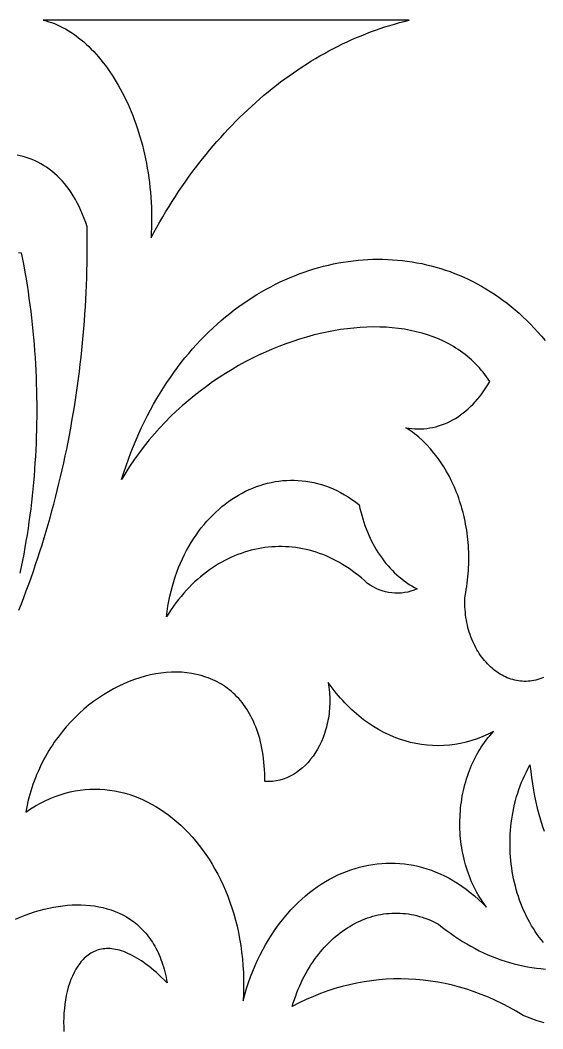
# Model space of a CAD drawing. Extents: x -1145 to -490, y -328 to 327.
# Drawn here: x -776.2 to -737.8, y -276.8 to -202.8 of the extents above; entities that cross this region are included whole.
import ezdxf

# ---------------------------------------------------------------- set-up
doc = ezdxf.new("R2010")
doc.units = 0
doc.layers.add('LAYER_1', color=18, linetype='CONTINUOUS')

msp = doc.modelspace()

# ---------------------------------------------------------------- linework, layer by layer
at = {"layer": 'LAYER_1'}
for points in [[(-747.601, -202.792), (-774.492, -202.794), (-774.287, -202.844), (-774.082, -202.902), (-773.877, -202.969), (-773.674, -203.045), (-773.471, -203.128), (-773.27, -203.22), (-773.069, -203.319), (-772.87, -203.427), (-772.672, -203.542), (-772.475, -203.665), (-772.28, -203.795), (-772.087, -203.933), (-771.895, -204.078), (-771.705, -204.231), (-771.516, -204.391), (-771.33, -204.557), (-771.146, -204.731), (-770.964, -204.911), (-770.784, -205.099), (-770.606, -205.292), (-770.431, -205.493), (-770.259, -205.699), (-770.089, -205.912), (-769.922, -206.132), (-769.757, -206.357), (-769.596, -206.588), (-769.437, -206.825), (-769.282, -207.068), (-769.13, -207.317), (-768.981, -207.571), (-768.836, -207.831), (-768.694, -208.096), (-768.556, -208.366), (-768.421, -208.642), (-768.29, -208.922), (-768.163, -209.207), (-768.04, -209.498), (-767.921, -209.793), (-767.807, -210.092), (-767.696, -210.396), (-767.59, -210.705), (-767.488, -211.017), (-767.391, -211.334), (-767.299, -211.656), (-767.211, -211.981), (-767.128, -212.31), (-767.05, -212.642), (-766.977, -212.979), (-766.909, -213.319), (-766.847, -213.662), (-766.79, -214.009), (-766.738, -214.359), (-766.691, -214.712), (-766.651, -215.068), (-766.616, -215.427), (-766.586, -215.789), (-766.563, -216.154), (-766.546, -216.522), (-766.535, -216.891), (-766.53, -217.264), (-766.531, -217.638), (-766.538, -218.015), (-766.552, -218.394), (-766.573, -218.775), (-766.361, -218.382), (-766.146, -217.993), (-765.927, -217.608), (-765.705, -217.227), (-765.48, -216.85), (-765.251, -216.477), (-765.019, -216.108), (-764.784, -215.744), (-764.546, -215.383), (-764.304, -215.027), (-764.06, -214.675), (-763.813, -214.327), (-763.562, -213.984), (-763.309, -213.645), (-763.052, -213.31), (-762.793, -212.979), (-762.531, -212.653), (-762.266, -212.332), (-761.998, -212.015), (-761.727, -211.702), (-761.454, -211.394), (-761.178, -211.09), (-760.899, -210.791), (-760.618, -210.496), (-760.334, -210.207), (-760.047, -209.921), (-759.758, -209.641), (-759.467, -209.365), (-759.173, -209.094), (-758.876, -208.827), (-758.577, -208.565), (-758.276, -208.309), (-757.973, -208.057), (-757.667, -207.809), (-757.359, -207.567), (-757.048, -207.33), (-756.736, -207.097), (-756.421, -206.87), (-756.105, -206.648), (-755.786, -206.43), (-755.465, -206.218), (-755.142, -206.011), (-754.817, -205.808), (-754.49, -205.611), (-754.162, -205.419), (-753.831, -205.233), (-753.499, -205.051), (-753.165, -204.875), (-752.829, -204.704), (-752.491, -204.539), (-752.152, -204.378), (-751.811, -204.223), (-751.468, -204.074), (-751.124, -203.93), (-750.778, -203.791), (-750.431, -203.658), (-750.082, -203.53), (-749.731, -203.408), (-749.38, -203.291), (-749.027, -203.18), (-748.672, -203.075), (-748.316, -202.975), (-747.959, -202.881)], [(-747.014, -244.549), (-747.242, -244.641), (-747.473, -244.717), (-747.705, -244.777), (-747.939, -244.822), (-748.174, -244.85), (-748.409, -244.863), (-748.644, -244.86), (-748.879, -244.842), (-749.112, -244.808), (-749.344, -244.759), (-749.574, -244.694), (-749.801, -244.614), (-750.025, -244.519), (-750.245, -244.408), (-750.462, -244.283), (-750.673, -244.142), (-750.892, -243.939), (-751.113, -243.745), (-751.336, -243.559), (-751.562, -243.381), (-751.791, -243.21), (-752.022, -243.048), (-752.255, -242.893), (-752.49, -242.747), (-752.727, -242.608), (-752.966, -242.477), (-753.207, -242.355), (-753.449, -242.24), (-753.693, -242.132), (-753.938, -242.033), (-754.185, -241.941), (-754.432, -241.857), (-754.681, -241.781), (-754.931, -241.713), (-755.181, -241.652), (-755.432, -241.599), (-755.684, -241.554), (-755.936, -241.516), (-756.189, -241.486), (-756.442, -241.464), (-756.695, -241.449), (-756.948, -241.442), (-757.201, -241.442), (-757.453, -241.45), (-757.706, -241.465), (-757.958, -241.488), (-758.209, -241.518), (-758.46, -241.556), (-758.709, -241.601), (-758.958, -241.654), (-759.206, -241.714), (-759.453, -241.781), (-759.699, -241.856), (-759.943, -241.938), (-760.186, -242.028), (-760.427, -242.124), (-760.667, -242.228), (-760.904, -242.34), (-761.14, -242.458), (-761.374, -242.584), (-761.605, -242.717), (-761.834, -242.858), (-762.061, -243.005), (-762.286, -243.159), (-762.507, -243.321), (-762.726, -243.49), (-762.943, -243.666), (-763.156, -243.849), (-763.366, -244.039), (-763.573, -244.236), (-763.776, -244.44), (-763.977, -244.651), (-764.173, -244.869), (-764.366, -245.095), (-764.555, -245.327), (-764.741, -245.566), (-764.922, -245.811), (-765.099, -246.064), (-765.272, -246.324), (-765.441, -246.59), (-765.392, -246.201), (-765.333, -245.818), (-765.265, -245.441), (-765.187, -245.07), (-765.101, -244.706), (-765.007, -244.348), (-764.904, -243.996), (-764.792, -243.651), (-764.673, -243.313), (-764.546, -242.982), (-764.41, -242.658), (-764.268, -242.34), (-764.118, -242.03), (-763.961, -241.728), (-763.797, -241.432), (-763.627, -241.145), (-763.449, -240.865), (-763.266, -240.592), (-763.076, -240.328), (-762.881, -240.071), (-762.679, -239.823), (-762.472, -239.583), (-762.26, -239.351), (-762.042, -239.128), (-761.82, -238.913), (-761.592, -238.706), (-761.36, -238.509), (-761.124, -238.32), (-760.883, -238.141), (-760.638, -237.97), (-760.389, -237.809), (-760.137, -237.657), (-759.881, -237.514), (-759.622, -237.381), (-759.36, -237.257), (-759.095, -237.144), (-758.827, -237.04), (-758.557, -236.946), (-758.284, -236.862), (-758.009, -236.789), (-757.732, -236.725), (-757.454, -236.673), (-757.174, -236.63), (-756.892, -236.599), (-756.61, -236.578), (-756.326, -236.568), (-756.042, -236.569), (-755.757, -236.581), (-755.471, -236.604), (-755.185, -236.638), (-754.9, -236.684), (-754.614, -236.742), (-754.329, -236.811), (-754.044, -236.892), (-753.76, -236.985), (-753.477, -237.089), (-753.195, -237.206), (-752.915, -237.335), (-752.636, -237.477), (-752.358, -237.63), (-752.083, -237.797), (-751.81, -237.976), (-751.538, -238.167), (-751.27, -238.372), (-751.216, -238.633), (-751.155, -238.89), (-751.089, -239.145), (-751.018, -239.396), (-750.94, -239.643), (-750.857, -239.887), (-750.768, -240.128), (-750.674, -240.364), (-750.575, -240.597), (-750.47, -240.825), (-750.36, -241.05), (-750.245, -241.27), (-750.125, -241.485), (-750, -241.696), (-749.87, -241.902), (-749.735, -242.103), (-749.596, -242.299), (-749.452, -242.49), (-749.304, -242.676), (-749.152, -242.856), (-748.995, -243.03), (-748.834, -243.2), (-748.669, -243.363), (-748.5, -243.52), (-748.327, -243.671), (-748.15, -243.816), (-747.969, -243.955), (-747.785, -244.087), (-747.597, -244.213), (-747.406, -244.332), (-747.212, -244.444)], [(-741.918, -267.913), (-742.048, -267.741), (-742.172, -267.566), (-742.293, -267.387), (-742.409, -267.205), (-742.52, -267.02), (-742.627, -266.832), (-742.73, -266.641), (-742.828, -266.448), (-742.921, -266.252), (-743.011, -266.053), (-743.095, -265.852), (-743.176, -265.649), (-743.252, -265.444), (-743.324, -265.237), (-743.391, -265.028), (-743.454, -264.818), (-743.512, -264.606), (-743.566, -264.392), (-743.616, -264.177), (-743.661, -263.96), (-743.702, -263.743), (-743.738, -263.524), (-743.77, -263.305), (-743.798, -263.085), (-743.822, -262.864), (-743.841, -262.643), (-743.856, -262.421), (-743.866, -262.199), (-743.872, -261.977), (-743.874, -261.754), (-743.871, -261.532), (-743.864, -261.31), (-743.853, -261.089), (-743.838, -260.867), (-743.818, -260.646), (-743.794, -260.426), (-743.765, -260.207), (-743.733, -259.989), (-743.696, -259.771), (-743.654, -259.555), (-743.609, -259.34), (-743.559, -259.126), (-743.505, -258.914), (-743.447, -258.704), (-743.384, -258.495), (-743.317, -258.288), (-743.246, -258.083), (-743.171, -257.88), (-743.091, -257.68), (-743.008, -257.481), (-742.92, -257.286), (-742.827, -257.092), (-742.731, -256.902), (-742.63, -256.714), (-742.525, -256.529), (-742.416, -256.347), (-742.303, -256.169), (-742.186, -255.993), (-742.064, -255.822), (-741.938, -255.653), (-741.808, -255.489), (-741.674, -255.328), (-741.536, -255.17), (-741.393, -255.017), (-741.592, -255.12), (-741.791, -255.217), (-742.193, -255.396), (-742.597, -255.553), (-743.004, -255.688), (-743.412, -255.803), (-743.822, -255.897), (-744.233, -255.97), (-744.644, -256.022), (-745.056, -256.054), (-745.467, -256.065), (-745.878, -256.056), (-746.287, -256.027), (-746.695, -255.978), (-747.101, -255.909), (-747.504, -255.82), (-747.904, -255.712), (-748.301, -255.583), (-748.694, -255.436), (-749.083, -255.269), (-749.467, -255.084), (-749.846, -254.879), (-750.22, -254.655), (-750.588, -254.413), (-750.949, -254.152), (-751.303, -253.872), (-751.65, -253.574), (-751.821, -253.418), (-751.99, -253.258), (-752.156, -253.093), (-752.321, -252.924), (-752.483, -252.75), (-752.644, -252.572), (-752.802, -252.389), (-752.957, -252.202), (-753.11, -252.01), (-753.261, -251.814), (-753.41, -251.613), (-753.556, -251.409), (-753.526, -251.589), (-753.5, -251.769), (-753.479, -251.949), (-753.462, -252.128), (-753.449, -252.306), (-753.44, -252.483), (-753.436, -252.66), (-753.435, -252.836), (-753.439, -253.011), (-753.446, -253.185), (-753.457, -253.357), (-753.472, -253.529), (-753.491, -253.699), (-753.514, -253.868), (-753.54, -254.035), (-753.57, -254.201), (-753.603, -254.365), (-753.64, -254.527), (-753.68, -254.687), (-753.724, -254.846), (-753.771, -255.003), (-753.821, -255.157), (-753.932, -255.46), (-754.055, -255.753), (-754.19, -256.036), (-754.336, -256.309), (-754.494, -256.571), (-754.663, -256.82), (-754.842, -257.057), (-755.031, -257.281), (-755.23, -257.491), (-755.438, -257.686), (-755.654, -257.866), (-755.879, -258.03), (-756.111, -258.177), (-756.351, -258.307), (-756.598, -258.42), (-756.852, -258.513), (-757.111, -258.588), (-757.377, -258.642), (-757.647, -258.676), (-757.784, -258.685), (-757.923, -258.689), (-758.062, -258.687), (-758.202, -258.679), (-758.205, -258.385), (-758.214, -258.097), (-758.228, -257.814), (-758.247, -257.538), (-758.272, -257.267), (-758.302, -257.002), (-758.337, -256.743), (-758.378, -256.49), (-758.423, -256.242), (-758.473, -256.001), (-758.528, -255.765), (-758.588, -255.534), (-758.653, -255.309), (-758.722, -255.09), (-758.796, -254.877), (-758.874, -254.669), (-758.957, -254.467), (-759.044, -254.27), (-759.135, -254.079), (-759.23, -253.893), (-759.329, -253.712), (-759.433, -253.538), (-759.54, -253.368), (-759.65, -253.204), (-759.765, -253.045), (-759.883, -252.892), (-760.005, -252.744), (-760.13, -252.601), (-760.258, -252.464), (-760.39, -252.331), (-760.525, -252.204), (-760.663, -252.083), (-760.804, -251.966), (-760.948, -251.855), (-761.095, -251.748), (-761.245, -251.647), (-761.397, -251.551), (-761.552, -251.46), (-761.71, -251.374), (-761.87, -251.293), (-762.032, -251.217), (-762.197, -251.146), (-762.364, -251.079), (-762.533, -251.018), (-762.877, -250.91), (-763.228, -250.822), (-763.586, -250.753), (-763.951, -250.702), (-764.321, -250.671), (-764.696, -250.658), (-765.074, -250.663), (-765.457, -250.687), (-765.842, -250.728), (-766.229, -250.788), (-766.618, -250.865), (-767.008, -250.959), (-767.398, -251.071), (-767.787, -251.2), (-768.175, -251.345), (-768.562, -251.508), (-768.945, -251.687), (-769.326, -251.882), (-769.703, -252.093), (-770.075, -252.32), (-770.443, -252.562), (-770.804, -252.821), (-771.159, -253.094), (-771.507, -253.383), (-771.847, -253.686), (-772.178, -254.005), (-772.5, -254.337), (-772.813, -254.685), (-773.115, -255.046), (-773.262, -255.232), (-773.406, -255.421), (-773.547, -255.614), (-773.685, -255.81), (-773.82, -256.01), (-773.952, -256.213), (-774.08, -256.419), (-774.205, -256.629), (-774.327, -256.842), (-774.445, -257.058), (-774.559, -257.277), (-774.67, -257.5), (-774.777, -257.726), (-774.88, -257.955), (-774.979, -258.187), (-775.075, -258.423), (-775.166, -258.661), (-775.252, -258.903), (-775.335, -259.147), (-775.413, -259.395), (-775.487, -259.646), (-775.556, -259.899), (-775.621, -260.156), (-775.681, -260.415), (-775.736, -260.678), (-775.786, -260.943), (-775.428, -260.704), (-775.068, -260.484), (-774.706, -260.283), (-774.344, -260.101), (-773.98, -259.937), (-773.615, -259.791), (-773.249, -259.663), (-772.883, -259.552), (-772.518, -259.459), (-772.152, -259.384), (-771.787, -259.325), (-771.422, -259.284), (-771.059, -259.259), (-770.696, -259.25), (-770.335, -259.257), (-769.976, -259.281), (-769.619, -259.32), (-769.264, -259.375), (-768.912, -259.445), (-768.562, -259.529), (-768.216, -259.629), (-767.872, -259.744), (-767.532, -259.872), (-767.196, -260.015), (-766.864, -260.172), (-766.537, -260.342), (-766.213, -260.526), (-765.895, -260.724), (-765.582, -260.934), (-765.274, -261.157), (-764.972, -261.393), (-764.675, -261.641), (-764.385, -261.901), (-764.101, -262.173), (-763.823, -262.457), (-763.553, -262.753), (-763.289, -263.059), (-763.033, -263.377), (-762.785, -263.705), (-762.544, -264.044), (-762.312, -264.394), (-762.088, -264.753), (-761.873, -265.123), (-761.666, -265.502), (-761.469, -265.891), (-761.281, -266.288), (-761.103, -266.695), (-760.935, -267.111), (-760.778, -267.536), (-760.63, -267.968), (-760.494, -268.409), (-760.368, -268.858), (-760.254, -269.314), (-760.151, -269.778), (-760.059, -270.249), (-759.98, -270.728), (-759.913, -271.213), (-759.859, -271.704), (-759.818, -272.202), (-759.789, -272.706), (-759.774, -273.216), (-759.772, -273.732), (-759.784, -274.253), (-759.811, -274.78), (-759.685, -274.327), (-759.55, -273.883), (-759.406, -273.448), (-759.253, -273.023), (-759.091, -272.608), (-758.92, -272.202), (-758.742, -271.806), (-758.555, -271.419), (-758.36, -271.042), (-758.158, -270.675), (-757.948, -270.319), (-757.731, -269.972), (-757.507, -269.635), (-757.276, -269.309), (-757.039, -268.993), (-756.796, -268.688), (-756.546, -268.393), (-756.29, -268.108), (-756.029, -267.834), (-755.762, -267.571), (-755.49, -267.319), (-755.213, -267.078), (-754.931, -266.848), (-754.644, -266.628), (-754.354, -266.42), (-754.059, -266.224), (-753.76, -266.038), (-753.457, -265.864), (-753.151, -265.702), (-752.841, -265.551), (-752.529, -265.412), (-752.213, -265.284), (-751.895, -265.169), (-751.575, -265.065), (-751.252, -264.973), (-750.927, -264.894), (-750.601, -264.826), (-750.273, -264.771), (-749.944, -264.728), (-749.613, -264.698), (-749.282, -264.68), (-748.95, -264.675), (-748.618, -264.682), (-748.285, -264.702), (-747.952, -264.735), (-747.62, -264.781), (-747.288, -264.84), (-746.956, -264.912), (-746.626, -264.997), (-746.296, -265.096), (-745.968, -265.207), (-745.641, -265.333), (-745.316, -265.471), (-744.993, -265.624), (-744.673, -265.79), (-744.354, -265.97), (-744.038, -266.163), (-743.725, -266.371), (-743.415, -266.592), (-743.108, -266.828), (-742.805, -267.078), (-742.506, -267.342), (-742.21, -267.621)]]:
    msp.add_lwpolyline(points, close=True, dxfattribs=at)
for points in [[(-776.286, -246.116), (-776.1, -245.643), (-775.918, -245.168), (-775.738, -244.691), (-775.563, -244.212), (-775.39, -243.731), (-775.221, -243.249), (-775.056, -242.764), (-774.893, -242.278), (-774.735, -241.79), (-774.579, -241.3), (-774.428, -240.809), (-774.279, -240.315), (-774.134, -239.821), (-773.993, -239.324), (-773.855, -238.826), (-773.721, -238.327), (-773.59, -237.825), (-773.462, -237.323), (-773.338, -236.819), (-773.218, -236.313), (-773.101, -235.806), (-772.988, -235.298), (-772.878, -234.789), (-772.772, -234.278), (-772.669, -233.766), (-772.57, -233.252), (-772.474, -232.738), (-772.382, -232.222), (-772.294, -231.705), (-772.209, -231.187), (-772.127, -230.668), (-772.05, -230.148), (-771.976, -229.627), (-771.905, -229.105), (-771.838, -228.582), (-771.775, -228.058), (-771.715, -227.534), (-771.659, -227.008), (-771.607, -226.482), (-771.558, -225.954), (-771.513, -225.427), (-771.472, -224.898), (-771.434, -224.369), (-771.4, -223.839), (-771.37, -223.308), (-771.343, -222.777), (-771.32, -222.245), (-771.301, -221.713), (-771.285, -221.18), (-771.274, -220.647), (-771.265, -220.113), (-771.261, -219.579), (-771.261, -219.045), (-771.264, -218.51), (-771.271, -217.975), (-771.373, -217.656), (-771.482, -217.347), (-771.599, -217.048), (-771.723, -216.758), (-771.854, -216.478), (-771.991, -216.208), (-772.134, -215.947), (-772.284, -215.697), (-772.439, -215.456), (-772.6, -215.225), (-772.767, -215.004), (-772.938, -214.793), (-773.115, -214.591), (-773.296, -214.399), (-773.481, -214.218), (-773.671, -214.046), (-773.865, -213.883), (-774.062, -213.731), (-774.263, -213.589), (-774.468, -213.456), (-774.675, -213.334), (-774.885, -213.221), (-775.098, -213.118), (-775.313, -213.026), (-775.53, -212.943), (-775.748, -212.87), (-775.969, -212.807), (-776.191, -212.754), (-776.414, -212.711)], [(-776.318, -219.846), (-776.111, -219.869), (-776.018, -220.344), (-775.928, -220.82), (-775.843, -221.298), (-775.762, -221.776), (-775.684, -222.254), (-775.611, -222.734), (-775.542, -223.214), (-775.476, -223.694), (-775.415, -224.175), (-775.358, -224.657), (-775.304, -225.139), (-775.255, -225.622), (-775.21, -226.105), (-775.168, -226.588), (-775.131, -227.072), (-775.098, -227.556), (-775.068, -228.04), (-775.043, -228.524), (-775.021, -229.009), (-775.004, -229.494), (-774.99, -229.978), (-774.98, -230.463), (-774.975, -230.947), (-774.973, -231.432), (-774.975, -231.917), (-774.981, -232.401), (-774.991, -232.885), (-775.005, -233.369), (-775.023, -233.852), (-775.045, -234.336), (-775.071, -234.819), (-775.101, -235.301), (-775.135, -235.783), (-775.172, -236.265), (-775.214, -236.746), (-775.259, -237.226), (-775.309, -237.706), (-775.362, -238.185), (-775.419, -238.664), (-775.48, -239.142), (-775.545, -239.619), (-775.614, -240.095), (-775.687, -240.57), (-775.764, -241.045), (-775.844, -241.518), (-775.929, -241.99), (-776.017, -242.462), (-776.109, -242.932), (-776.206, -243.401)], [(-737.719, -251.051), (-737.861, -251.109), (-738.004, -251.16), (-738.147, -251.205), (-738.291, -251.242), (-738.434, -251.274), (-738.577, -251.298), (-738.72, -251.317), (-738.863, -251.329), (-739.006, -251.335), (-739.147, -251.334), (-739.289, -251.328), (-739.43, -251.315), (-739.569, -251.297), (-739.709, -251.273), (-739.847, -251.243), (-739.984, -251.207), (-740.12, -251.166), (-740.254, -251.119), (-740.388, -251.067), (-740.519, -251.01), (-740.65, -250.947), (-740.778, -250.879), (-740.905, -250.806), (-741.031, -250.728), (-741.154, -250.645), (-741.275, -250.557), (-741.394, -250.465), (-741.511, -250.367), (-741.625, -250.265), (-741.738, -250.159), (-741.847, -250.048), (-741.954, -249.933), (-742.058, -249.813), (-742.16, -249.689), (-742.259, -249.561), (-742.354, -249.429), (-742.447, -249.294), (-742.536, -249.154), (-742.622, -249.01), (-742.705, -248.863), (-742.784, -248.712), (-742.86, -248.557), (-742.932, -248.399), (-743, -248.238), (-743.064, -248.073), (-743.124, -247.905), (-743.181, -247.734), (-743.233, -247.559), (-743.281, -247.382), (-743.324, -247.202), (-743.363, -247.019), (-743.398, -246.833), (-743.428, -246.645), (-743.453, -246.454), (-743.473, -246.26), (-743.489, -246.064), (-743.499, -245.866), (-743.504, -245.666), (-743.504, -245.463), (-743.499, -245.258), (-743.488, -245.051), (-743.443, -244.821), (-743.403, -244.591), (-743.366, -244.36), (-743.333, -244.129), (-743.305, -243.898), (-743.28, -243.667), (-743.26, -243.436), (-743.243, -243.205), (-743.23, -242.975), (-743.222, -242.744), (-743.217, -242.514), (-743.215, -242.284), (-743.218, -242.054), (-743.225, -241.825), (-743.235, -241.597), (-743.249, -241.369), (-743.267, -241.142), (-743.288, -240.916), (-743.313, -240.691), (-743.342, -240.467), (-743.374, -240.243), (-743.41, -240.021), (-743.45, -239.801), (-743.493, -239.581), (-743.539, -239.363), (-743.59, -239.146), (-743.643, -238.931), (-743.7, -238.717), (-743.761, -238.505), (-743.825, -238.295), (-743.892, -238.086), (-743.962, -237.88), (-744.036, -237.675), (-744.113, -237.473), (-744.278, -237.074), (-744.455, -236.684), (-744.645, -236.304), (-744.847, -235.934), (-745.062, -235.576), (-745.288, -235.228), (-745.527, -234.893), (-745.778, -234.57), (-746.04, -234.261), (-746.313, -233.965), (-746.597, -233.684), (-746.892, -233.418), (-747.044, -233.291), (-747.198, -233.168), (-747.355, -233.049), (-747.515, -232.934), (-747.677, -232.824), (-747.842, -232.717), (-747.62, -232.754), (-747.397, -232.781), (-747.176, -232.798), (-746.954, -232.804), (-746.734, -232.801), (-746.514, -232.788), (-746.296, -232.766), (-746.078, -232.733), (-745.862, -232.692), (-745.648, -232.64), (-745.435, -232.58), (-745.224, -232.51), (-745.016, -232.432), (-744.81, -232.344), (-744.606, -232.247), (-744.404, -232.142), (-744.206, -232.027), (-744.01, -231.904), (-743.818, -231.773), (-743.629, -231.633), (-743.443, -231.485), (-743.261, -231.328), (-743.083, -231.164), (-742.909, -230.991), (-742.739, -230.81), (-742.573, -230.621), (-742.412, -230.425), (-742.255, -230.221), (-742.104, -230.009), (-741.957, -229.79), (-741.816, -229.563), (-741.679, -229.329), (-741.796, -229.151), (-741.917, -228.977), (-742.042, -228.808), (-742.17, -228.642), (-742.302, -228.481), (-742.438, -228.324), (-742.578, -228.171), (-742.721, -228.022), (-742.868, -227.877), (-743.018, -227.737), (-743.171, -227.6), (-743.328, -227.468), (-743.488, -227.34), (-743.652, -227.216), (-743.818, -227.096), (-743.988, -226.979), (-744.161, -226.868), (-744.336, -226.76), (-744.696, -226.556), (-745.068, -226.368), (-745.45, -226.196), (-745.843, -226.039), (-746.245, -225.899), (-746.657, -225.774), (-747.078, -225.664), (-747.508, -225.57), (-747.945, -225.49), (-748.39, -225.426), (-748.842, -225.377), (-749.301, -225.343), (-749.766, -225.324), (-750.237, -225.319), (-750.713, -225.329), (-751.194, -225.354), (-751.679, -225.393), (-752.168, -225.446), (-752.66, -225.513), (-753.155, -225.595), (-753.653, -225.69), (-754.153, -225.799), (-754.654, -225.922), (-755.157, -226.059), (-755.66, -226.209), (-756.163, -226.373), (-756.666, -226.55), (-757.168, -226.741), (-757.668, -226.944), (-758.168, -227.161), (-758.664, -227.39), (-759.159, -227.632), (-759.65, -227.887), (-760.138, -228.155), (-760.621, -228.435), (-761.1, -228.727), (-761.574, -229.032), (-762.043, -229.349), (-762.506, -229.678), (-762.963, -230.02), (-763.412, -230.373), (-763.855, -230.737), (-764.289, -231.114), (-764.716, -231.502), (-765.134, -231.902), (-765.542, -232.312), (-765.941, -232.735), (-766.33, -233.168), (-766.709, -233.612), (-767.076, -234.068), (-767.432, -234.534), (-767.777, -235.011), (-768.108, -235.498), (-768.269, -235.746), (-768.427, -235.997), (-768.582, -236.25), (-768.733, -236.505), (-768.573, -236.002), (-768.406, -235.507), (-768.232, -235.02), (-768.052, -234.54), (-767.865, -234.068), (-767.671, -233.605), (-767.472, -233.149), (-767.266, -232.7), (-767.054, -232.26), (-766.836, -231.828), (-766.612, -231.403), (-766.383, -230.986), (-766.147, -230.577), (-765.907, -230.176), (-765.661, -229.783), (-765.41, -229.398), (-765.153, -229.021), (-764.892, -228.651), (-764.626, -228.29), (-764.355, -227.937), (-764.079, -227.591), (-763.799, -227.253), (-763.515, -226.924), (-763.226, -226.602), (-762.933, -226.288), (-762.636, -225.983), (-762.335, -225.685), (-762.031, -225.395), (-761.722, -225.113), (-761.41, -224.839), (-761.095, -224.574), (-760.776, -224.316), (-760.454, -224.066), (-760.129, -223.824), (-759.801, -223.591), (-759.47, -223.365), (-759.137, -223.148), (-758.801, -222.938), (-758.462, -222.737), (-758.121, -222.543), (-757.778, -222.358), (-757.433, -222.181), (-757.085, -222.012), (-756.736, -221.851), (-756.385, -221.698), (-756.033, -221.553), (-755.678, -221.417), (-755.323, -221.288), (-754.966, -221.168), (-754.608, -221.056), (-754.249, -220.952), (-753.889, -220.856), (-753.528, -220.768), (-753.167, -220.689), (-752.805, -220.618), (-752.442, -220.555), (-752.08, -220.5), (-751.717, -220.453), (-751.353, -220.415), (-750.99, -220.384), (-750.628, -220.362), (-750.265, -220.348), (-749.903, -220.343), (-749.541, -220.346), (-749.18, -220.357), (-748.82, -220.376), (-748.46, -220.403), (-748.102, -220.439), (-747.744, -220.483), (-747.388, -220.536), (-747.034, -220.596), (-746.68, -220.665), (-746.329, -220.743), (-745.979, -220.828), (-745.631, -220.922), (-745.284, -221.025), (-744.94, -221.135), (-744.598, -221.254), (-744.259, -221.382), (-743.922, -221.517), (-743.587, -221.662), (-743.255, -221.814), (-742.926, -221.975), (-742.6, -222.144), (-742.277, -222.322), (-741.957, -222.508), (-741.64, -222.703), (-741.326, -222.906), (-741.017, -223.117), (-740.71, -223.337), (-740.408, -223.565), (-740.109, -223.802), (-739.815, -224.047), (-739.524, -224.301), (-739.238, -224.563), (-738.956, -224.834), (-738.679, -225.113), (-738.406, -225.4), (-738.138, -225.697), (-737.874, -226.001), (-737.616, -226.314)], [(-737.725, -270.5), (-737.883, -270.309), (-738.037, -270.112), (-738.186, -269.91), (-738.33, -269.703), (-738.469, -269.491), (-738.603, -269.274), (-738.731, -269.052), (-738.855, -268.827), (-738.973, -268.597), (-739.086, -268.363), (-739.194, -268.125), (-739.297, -267.883), (-739.394, -267.638), (-739.486, -267.39), (-739.572, -267.138), (-739.653, -266.884), (-739.728, -266.627), (-739.798, -266.367), (-739.863, -266.104), (-739.921, -265.84), (-739.974, -265.573), (-740.021, -265.305), (-740.063, -265.034), (-740.099, -264.762), (-740.128, -264.489), (-740.152, -264.215), (-740.171, -263.939), (-740.183, -263.663), (-740.189, -263.386), (-740.189, -263.108), (-740.183, -262.83), (-740.171, -262.552), (-740.152, -262.274), (-740.128, -261.996), (-740.097, -261.719), (-740.06, -261.442), (-740.017, -261.165), (-739.967, -260.89), (-739.911, -260.616), (-739.848, -260.343), (-739.779, -260.071), (-739.703, -259.801), (-739.621, -259.533), (-739.532, -259.267), (-739.437, -259.003), (-739.334, -258.741), (-739.225, -258.482), (-739.11, -258.225), (-738.987, -257.971), (-738.858, -257.72), (-738.721, -257.473), (-738.671, -257.942), (-738.612, -258.406), (-738.544, -258.864), (-738.466, -259.318), (-738.38, -259.766), (-738.285, -260.209), (-738.182, -260.646), (-738.07, -261.077), (-737.95, -261.502), (-737.821, -261.921), (-737.685, -262.334)], [(-776.528, -268.793), (-776.181, -268.644), (-775.834, -268.506), (-775.485, -268.379), (-775.136, -268.263), (-774.787, -268.158), (-774.438, -268.065), (-774.089, -267.983), (-773.742, -267.912), (-773.396, -267.854), (-773.052, -267.807), (-772.71, -267.772), (-772.371, -267.75), (-772.035, -267.739), (-771.702, -267.742), (-771.373, -267.757), (-771.048, -267.784), (-770.728, -267.825), (-770.413, -267.879), (-770.103, -267.946), (-769.8, -268.026), (-769.502, -268.12), (-769.211, -268.228), (-768.927, -268.349), (-768.651, -268.484), (-768.382, -268.633), (-768.121, -268.797), (-767.87, -268.975), (-767.627, -269.167), (-767.393, -269.375), (-767.17, -269.596), (-766.956, -269.833), (-766.853, -269.957), (-766.753, -270.085), (-766.656, -270.217), (-766.561, -270.353), (-766.47, -270.492), (-766.381, -270.635), (-766.295, -270.782), (-766.212, -270.934), (-766.132, -271.088), (-766.056, -271.247), (-765.982, -271.41), (-765.912, -271.577), (-765.845, -271.748), (-765.781, -271.923), (-765.72, -272.102), (-765.663, -272.285), (-765.61, -272.472), (-765.56, -272.663), (-765.513, -272.858), (-765.47, -273.057), (-765.431, -273.261), (-765.395, -273.468), (-765.595, -273.268), (-765.793, -273.076), (-765.988, -272.894), (-766.18, -272.721), (-766.37, -272.557), (-766.556, -272.401), (-766.74, -272.255), (-766.921, -272.116), (-767.1, -271.987), (-767.276, -271.865), (-767.449, -271.752), (-767.619, -271.647), (-767.786, -271.549), (-767.951, -271.46), (-768.113, -271.378), (-768.273, -271.304), (-768.43, -271.237), (-768.584, -271.178), (-768.735, -271.126), (-768.884, -271.081), (-769.029, -271.044), (-769.173, -271.013), (-769.313, -270.989), (-769.451, -270.971), (-769.586, -270.96), (-769.719, -270.956), (-769.849, -270.958), (-769.976, -270.966), (-770.1, -270.98), (-770.222, -271), (-770.341, -271.026), (-770.458, -271.058), (-770.572, -271.095), (-770.683, -271.138), (-770.791, -271.186), (-770.897, -271.24), (-771, -271.299), (-771.101, -271.362), (-771.199, -271.431), (-771.294, -271.504), (-771.387, -271.582), (-771.477, -271.665), (-771.564, -271.752), (-771.649, -271.844), (-771.731, -271.939), (-771.811, -272.039), (-771.888, -272.143), (-771.962, -272.25), (-772.103, -272.477), (-772.233, -272.717), (-772.354, -272.971), (-772.463, -273.236), (-772.563, -273.513), (-772.652, -273.8), (-772.73, -274.097), (-772.799, -274.402), (-772.857, -274.714), (-772.905, -275.034), (-772.943, -275.358), (-772.97, -275.688), (-772.988, -276.021), (-772.995, -276.357), (-772.993, -276.695), (-772.98, -277.033)], [(-737.678, -276.415), (-738.196, -276.253), (-738.712, -276.069), (-739.226, -275.865), (-739.728, -275.561), (-740.236, -275.276), (-740.747, -275.009), (-741.263, -274.761), (-741.782, -274.53), (-742.304, -274.317), (-742.83, -274.123), (-743.359, -273.947), (-743.89, -273.789), (-744.423, -273.649), (-744.959, -273.528), (-745.496, -273.424), (-746.035, -273.339), (-746.575, -273.272), (-747.116, -273.224), (-747.658, -273.193), (-748.2, -273.181), (-748.743, -273.188), (-749.285, -273.212), (-749.827, -273.255), (-750.368, -273.316), (-750.908, -273.396), (-751.447, -273.494), (-751.984, -273.61), (-752.52, -273.744), (-753.054, -273.897), (-753.585, -274.069), (-754.114, -274.258), (-754.639, -274.466), (-755.162, -274.693), (-755.681, -274.938), (-756.197, -275.201), (-756.116, -274.94), (-756.031, -274.684), (-755.942, -274.431), (-755.848, -274.183), (-755.75, -273.94), (-755.647, -273.701), (-755.541, -273.466), (-755.43, -273.236), (-755.315, -273.011), (-755.197, -272.79), (-755.074, -272.574), (-754.948, -272.363), (-754.819, -272.156), (-754.685, -271.955), (-754.549, -271.758), (-754.409, -271.567), (-754.266, -271.38), (-754.119, -271.199), (-753.97, -271.022), (-753.817, -270.851), (-753.662, -270.685), (-753.503, -270.524), (-753.342, -270.369), (-753.178, -270.218), (-753.012, -270.074), (-752.843, -269.934), (-752.672, -269.801), (-752.498, -269.672), (-752.323, -269.55), (-752.145, -269.433), (-751.965, -269.322), (-751.783, -269.216), (-751.599, -269.116), (-751.413, -269.022), (-751.226, -268.934), (-751.037, -268.852), (-750.846, -268.776), (-750.654, -268.706), (-750.461, -268.642), (-750.266, -268.584), (-750.071, -268.533), (-749.874, -268.487), (-749.676, -268.448), (-749.477, -268.416), (-749.277, -268.389), (-749.077, -268.369), (-748.876, -268.356), (-748.674, -268.349), (-748.472, -268.348), (-748.269, -268.355), (-748.066, -268.368), (-747.863, -268.387), (-747.66, -268.414), (-747.456, -268.447), (-747.253, -268.487), (-747.05, -268.534), (-746.847, -268.588), (-746.644, -268.649), (-746.442, -268.717), (-746.24, -268.792), (-746.038, -268.874), (-745.838, -268.964), (-745.638, -269.06), (-745.438, -269.165), (-745.152, -269.396), (-744.862, -269.619), (-744.569, -269.834), (-744.273, -270.041), (-743.975, -270.24), (-743.674, -270.431), (-743.37, -270.614), (-743.064, -270.788), (-742.756, -270.954), (-742.445, -271.112), (-742.132, -271.261), (-741.817, -271.402), (-741.5, -271.535), (-741.181, -271.659), (-740.861, -271.774), (-740.539, -271.882), (-740.215, -271.98), (-739.889, -272.07), (-739.563, -272.152), (-739.235, -272.225), (-738.906, -272.289), (-738.575, -272.344), (-738.244, -272.391), (-737.912, -272.429), (-737.579, -272.459)]]:
    msp.add_lwpolyline(points, dxfattribs=at)

doc.saveas('drawing.dxf')
